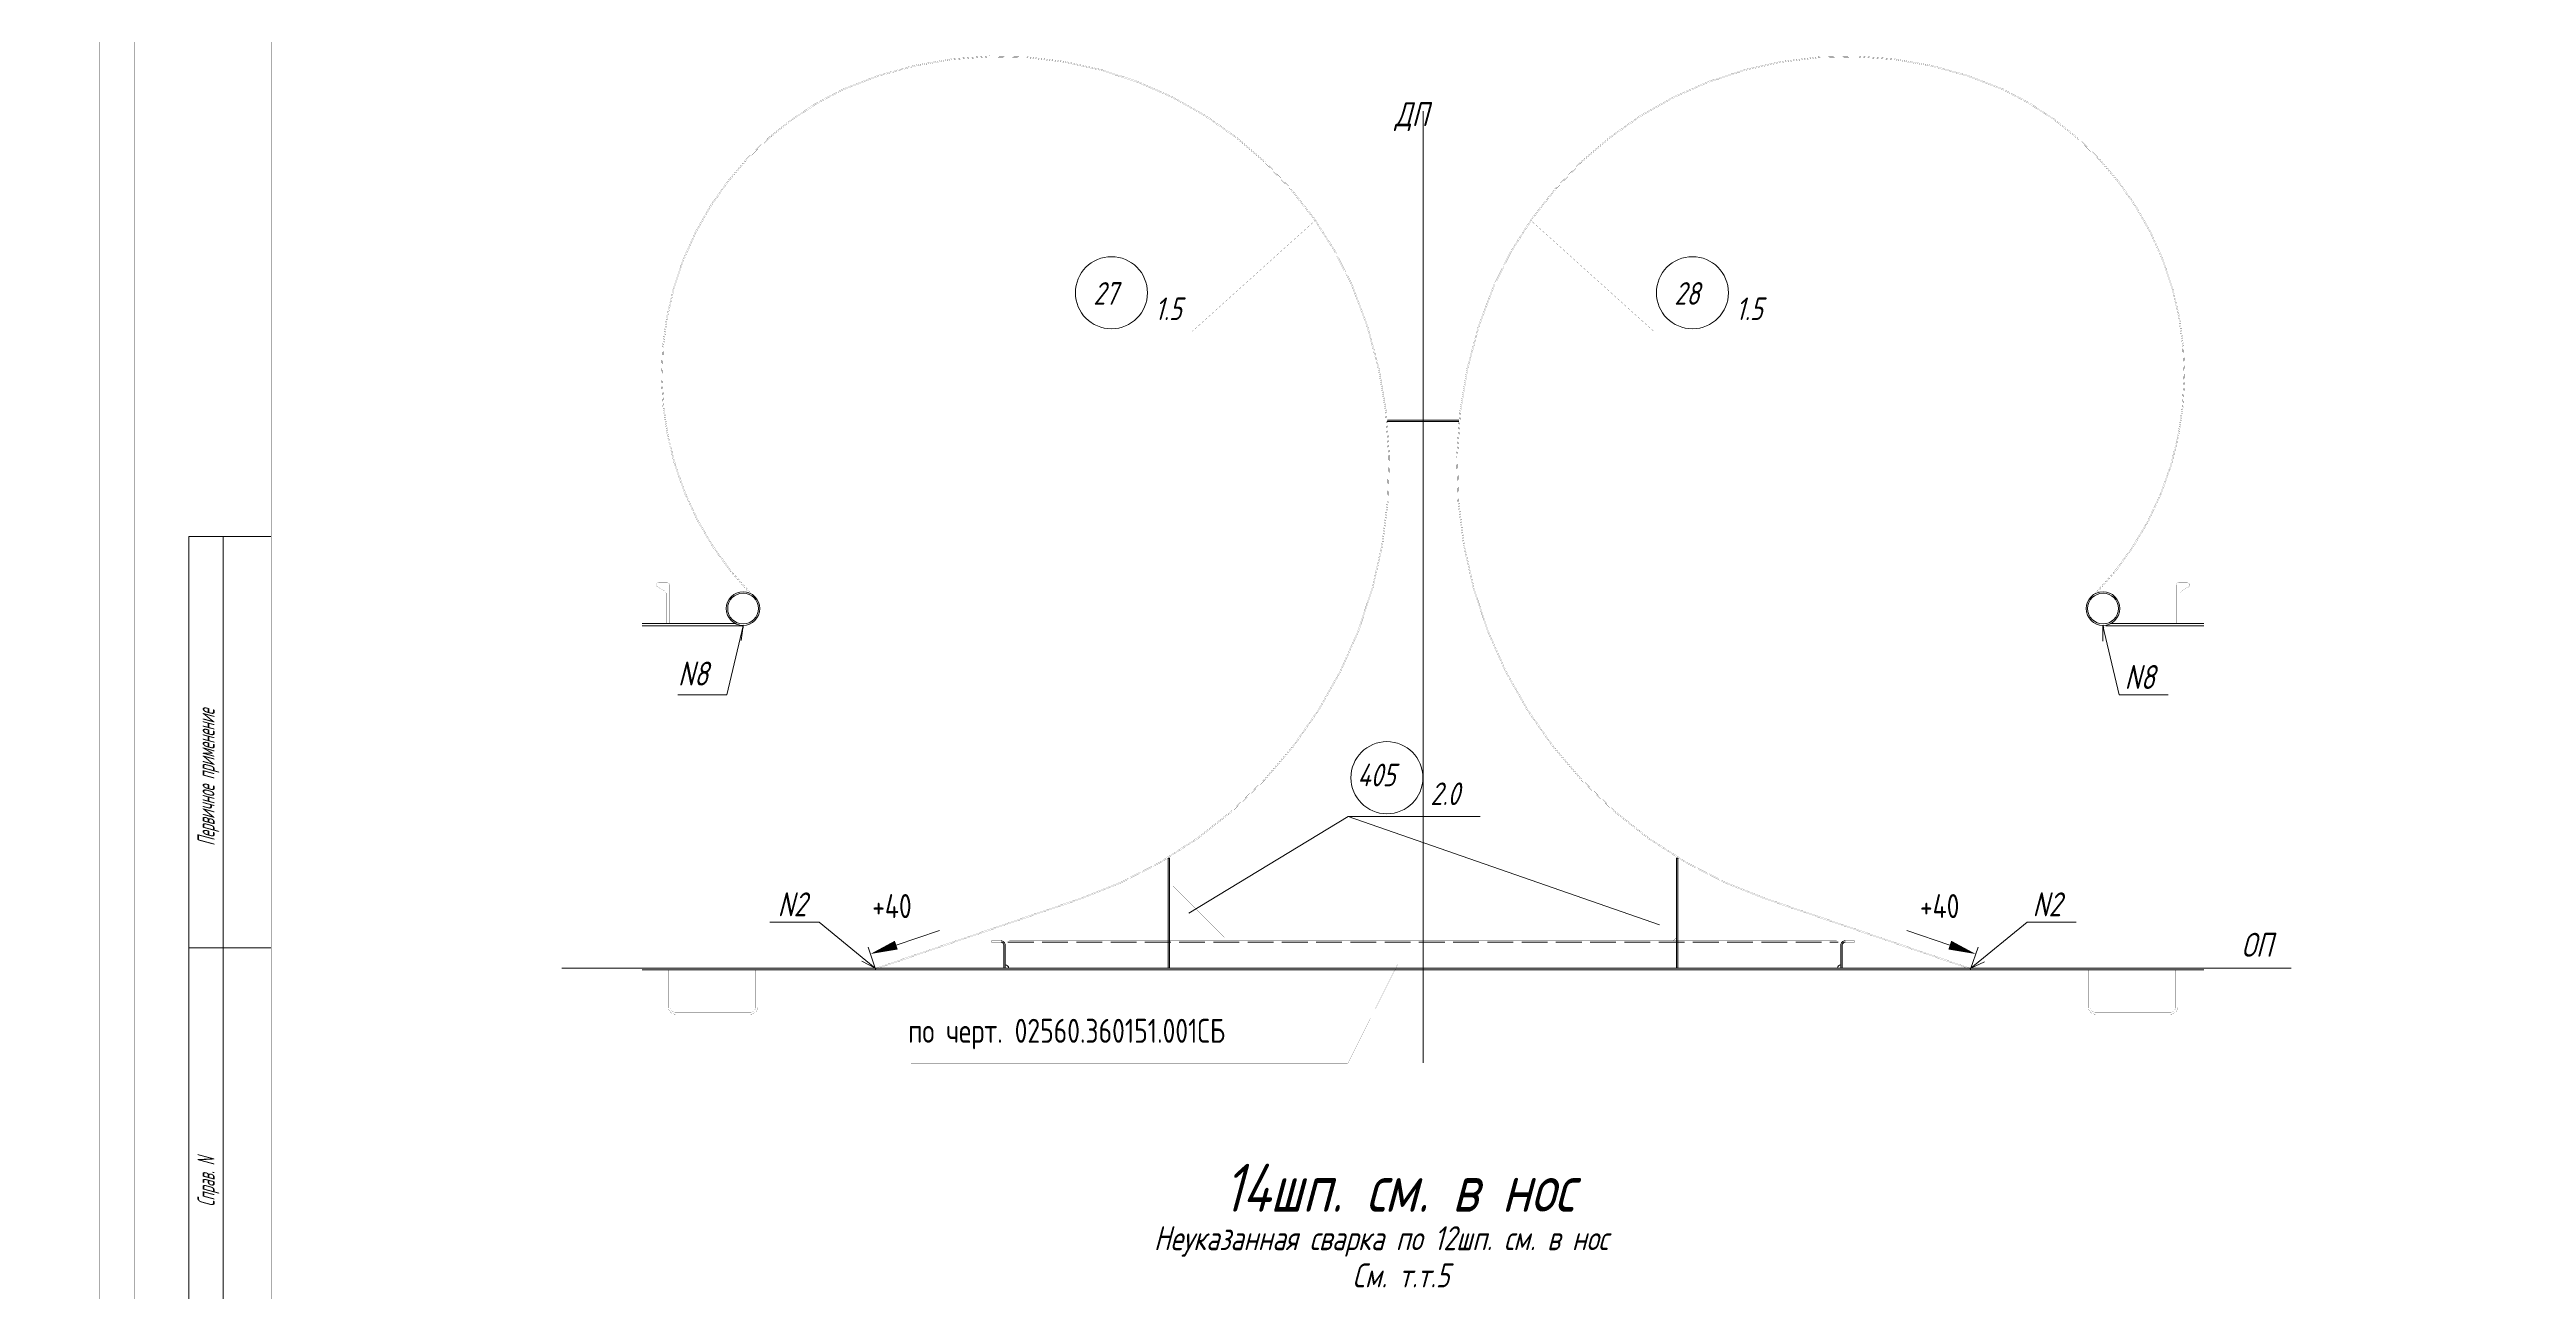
# Model space of a CAD drawing. Header units: millimetres. Extents: x 77380 to 135900, y -10260 to 17301.
# Drawn here: x 127367 to 130983, y -47 to 1765 of the extents above; entities that cross this region are included whole.
import ezdxf

# ---------------------------------------------------------------- set-up
doc = ezdxf.new("R2010")
doc.units = ezdxf.units.MM
for name, pattern in [('K5LT32768', [0]), ('K5LT32770', [0]), ('K5LT32772', [0]), ('K5LT32776', [0]), ('K5LT32777', [0]), ('K5LT32778', [50, 37.5, -12.5]), ('K5LT32779', [0]), ('K5LT32780', [0]), ('K5LT32790', [0]), ('K5LT32796', [0]), ('K5LT32831', [0]), ('K5LT32835', [0]), ('K5LT_THIN', [0])]:
    doc.linetypes.add(name, pattern=pattern)
doc.layers.add('4001', color=7, linetype='Continuous')
doc.styles.add('KTEXTSTYLE', font='GOST_AU.SHX', dxfattribs={"width": 0.96, "height": 5})

# ---------------------------------------------------------------- blocks, each defined once
blk = doc.blocks.new('U14')
at = {"layer": '4001', "color": 7, "linetype": 'K5LT_THIN', "lineweight": 18}
for start, end in [(0, 180), (180, 0)]:
    blk.add_arc((129819.6, 15579.4), 24.5, start, end, dxfattribs=at)
blk = doc.blocks.new('U15')
at = {"layer": '4001', "color": 7, "linetype": 'K5LT_THIN', "lineweight": 18}
for start, end in [(0, 180), (180, 0)]:
    blk.add_arc((127834.3, 15579.4), 24.5, start, end, dxfattribs=at)
blk = doc.blocks.new('U211')
at = {"color": 7, "linetype": 'K5LT32780', "const_width": 0.18}
for points in [[(118535.3, 12764.4), (126945.3, 12764.4), (126945.3, 18704.4), (118535.3, 18704.4)], [(118735.3, 12814.4), (126895.3, 12814.4), (126895.3, 18654.4), (118735.3, 18654.4)]]:
    blk.add_lwpolyline(points, close=True, dxfattribs=at)
blk = doc.blocks.new('U250')
blk.add_hatch(color=7).paths.add_polyline_path([(128055.8, 15094.6), (128060.1, 15082), (128020.1, 15075.3)])
at = {"color": 7, "linetype": 'K5LT32831', "lineweight": 9}
blk.add_line((128058, 15088.3), (128120.9, 15109.8), dxfattribs=at)
blk = doc.blocks.new('U251')
blk.add_hatch(color=7).paths.add_polyline_path([(129598.1, 15094.6), (129593.8, 15082), (129633.8, 15075.3)])
at = {"color": 7, "linetype": 'K5LT32831', "lineweight": 9}
blk.add_line((129596, 15088.3), (129533, 15109.8), dxfattribs=at)
blk = doc.blocks.new('U258')
at = {"color": 7, "linetype": 'K5LT_THIN', "lineweight": 18}
for p, q in [((127810.8, 15453.4), (127834.5, 15554.4)), ((127834.5, 15554.4), (127833.6, 15550.5))]:
    blk.add_line(p, q, dxfattribs=at)
at = {"color": 7, "linetype": 'K5LT32835', "lineweight": 18}
for p, q in [((127834.4, 15552.1), (127833.8, 15551.7)), ((127834.4, 15552), (127833.8, 15551.6)), ((127834.4, 15551.9), (127833.8, 15551.5)), ((127834, 15551.4), (127833.8, 15551.8)), ((127834.4, 15551.8), (127833.8, 15551.5)), ((127834, 15551.5), (127833.8, 15551.7)), ((127833.9, 15551.5), (127833.8, 15551.6)), ((127833.8, 15551.5), (127833.8, 15551.5)), ((127834.4, 15552.4), (127833.9, 15552.1)), ((127834.4, 15552.4), (127833.9, 15552.1)), ((127834.4, 15552.3), (127833.9, 15552)), ((127834.4, 15551.5), (127833.9, 15552.2)), ((127834.4, 15552.2), (127833.9, 15551.9)), ((127834.4, 15551.4), (127833.9, 15552.1)), ((127834.4, 15552.1), (127833.9, 15551.8)), ((127834.3, 15551.4), (127833.9, 15552)), ((127834.2, 15551.4), (127833.9, 15551.9)), ((127834.1, 15551.4), (127833.9, 15551.8)), ((127834.4, 15551.8), (127833.9, 15551.5)), ((127834.4, 15552.8), (127834, 15552.6)), ((127834.4, 15552.7), (127834, 15552.4)), ((127834.4, 15552.7), (127834, 15552.5)), ((127834.4, 15552.1), (127834, 15552.6)), ((127834.4, 15552.6), (127834, 15552.3)), ((127834.4, 15551.9), (127834, 15552.5)), ((127834.4, 15552), (127834, 15552.5)), ((127834.4, 15552.5), (127834, 15552.2)), ((127834.4, 15551.7), (127834, 15552.4)), ((127834.4, 15551.6), (127834, 15552.3)), ((127834.4, 15551.7), (127834, 15551.4)), ((127834.4, 15553.2), (127834.1, 15553)), ((127834.4, 15552.7), (127834.1, 15553.1)), ((127834.4, 15553.1), (127834.1, 15552.9)), ((127834.4, 15552.5), (127834.1, 15553)), ((127834.4, 15553), (127834.1, 15552.8)), ((127834.4, 15553), (127834.1, 15552.8)), ((127834.4, 15552.4), (127834.1, 15552.9)), ((127834.4, 15552.9), (127834.1, 15552.7)), ((127834.4, 15552.3), (127834.1, 15552.8)), ((127834.4, 15552.2), (127834.1, 15552.7)), ((127834.4, 15551.6), (127834.1, 15551.4)), ((127834.4, 15553.6), (127834.2, 15553.5)), ((127834.4, 15553.5), (127834.2, 15553.4)), ((127834.4, 15553.1), (127834.2, 15553.4)), ((127834.4, 15553.4), (127834.2, 15553.2)), ((127834.4, 15553.4), (127834.2, 15553.3)), ((127834.4, 15553), (127834.2, 15553.3)), ((127834.4, 15553.3), (127834.2, 15553.1)), ((127834.4, 15552.8), (127834.2, 15553.2)), ((127834.4, 15552.9), (127834.2, 15553.2)), ((127834.4, 15551.5), (127834.2, 15551.4)), ((127834.4, 15554), (127834.3, 15553.9)), ((127834.4, 15553.7), (127834.3, 15553.9)), ((127834.4, 15553.9), (127834.3, 15553.8)), ((127834.4, 15553.6), (127834.3, 15553.8)), ((127834.4, 15553.8), (127834.3, 15553.7)), ((127834.4, 15553.5), (127834.3, 15553.7)), ((127834.4, 15553.7), (127834.3, 15553.5)), ((127834.4, 15553.7), (127834.3, 15553.6)), ((127834.4, 15553.3), (127834.3, 15553.6)), ((127834.4, 15553.2), (127834.3, 15553.5)), ((127834.4, 15551.4), (127834.3, 15551.4)), ((127834.5, 15554.3), (127834.4, 15554.3)), ((127834.5, 15554.3), (127834.4, 15554.2)), ((127834.5, 15554.3), (127834.4, 15554.3)), ((127834.5, 15554.1), (127834.4, 15554.2)), ((127834.5, 15554.2), (127834.4, 15554.2)), ((127834.5, 15554), (127834.4, 15554.1)), ((127834.5, 15554.1), (127834.4, 15554.1)), ((127834.4, 15553.9), (127834.4, 15554)), ((127834.5, 15554), (127834.4, 15554)), ((127834.4, 15553.8), (127834.4, 15553.9)), ((127834.4, 15551.4), (127834.4, 15551.4)), ((127834.5, 15554.4), (127834.5, 15554.4))]:
    blk.add_line(p, q, dxfattribs=at)
at = {"color": 7, "linetype": 'K5LT32835', "const_width": 0.18}
blk.add_lwpolyline([(127833.8, 15551.5), (127834.5, 15554.4), (127834.4, 15551.4)], close=True, dxfattribs=at)
blk = doc.blocks.new('U259')
at = {"color": 7, "linetype": 'K5LT32835', "lineweight": 18}
for p, q in [((129819.5, 15554.4), (129819.5, 15554.4)), ((129819.5, 15554.4), (129819.5, 15554.3)), ((129819.5, 15554.3), (129819.5, 15554.3)), ((129819.5, 15554.3), (129819.5, 15554.2)), ((129819.6, 15554.2), (129819.5, 15554.2)), ((129819.6, 15554.2), (129819.5, 15554.2)), ((129819.6, 15554.1), (129819.5, 15554.1)), ((129819.6, 15554.1), (129819.5, 15554.1)), ((129819.6, 15554.1), (129819.6, 15554)), ((129819.7, 15554), (129819.6, 15554)), ((129819.7, 15554), (129819.6, 15553.9)), ((129819.8, 15553.8), (129819.6, 15553.9)), ((129819.7, 15553.9), (129819.6, 15553.9)), ((129819.7, 15553.9), (129819.6, 15553.7)), ((129819.7, 15553.9), (129819.6, 15553.8)), ((129819.8, 15553.6), (129819.6, 15553.8)), ((129819.7, 15553.8), (129819.6, 15553.6)), ((129819.9, 15553.5), (129819.6, 15553.7)), ((129819.8, 15553.7), (129819.7, 15553.5)), ((129819.8, 15553.7), (129819.7, 15553.5)), ((129819.9, 15553.4), (129819.7, 15553.6)), ((129819.8, 15553.6), (129819.7, 15553.4)), ((129820, 15553.3), (129819.7, 15553.5)), ((129819.9, 15553.5), (129819.7, 15553.3)), ((129820, 15553.2), (129819.7, 15553.4)), ((129820.1, 15553.1), (129819.7, 15553.3)), ((129820.1, 15553), (129819.7, 15553.2)), ((129819.9, 15553.4), (129819.8, 15553.1)), ((129819.9, 15553.4), (129819.8, 15553.2)), ((129820, 15553.3), (129819.8, 15553)), ((129820.1, 15552.9), (129819.8, 15553.2)), ((129820, 15553.2), (129819.8, 15552.8)), ((129820, 15553.2), (129819.8, 15552.9)), ((129820.2, 15552.8), (129819.8, 15553.1)), ((129820.2, 15552.7), (129819.8, 15553)), ((129820.3, 15552.6), (129819.8, 15552.9)), ((129820.3, 15552.5), (129819.8, 15552.8)), ((129820.1, 15553.1), (129819.9, 15552.8)), ((129820.1, 15553), (129819.9, 15552.6)), ((129820.1, 15553), (129819.9, 15552.7)), ((129820.2, 15552.9), (129819.9, 15552.5)), ((129820.2, 15552.8), (129819.9, 15552.4)), ((129820.4, 15552.4), (129819.9, 15552.7)), ((129820.4, 15552.3), (129819.9, 15552.6)), ((129820.5, 15552.1), (129819.9, 15552.5)), ((129820.5, 15552.2), (129819.9, 15552.5)), ((129820.6, 15552), (129819.9, 15552.4)), ((129820.2, 15552.8), (129820, 15552.3)), ((129820.3, 15552.7), (129820, 15552.2)), ((129820.3, 15552.6), (129820, 15552.1)), ((129820.3, 15552.5), (129820, 15552)), ((129820.3, 15552.5), (129820, 15552.1)), ((129820.6, 15551.9), (129820, 15552.3)), ((129820.7, 15551.8), (129820, 15552.2)), ((129820.7, 15551.7), (129820, 15552.1)), ((129820.7, 15551.6), (129820, 15552)), ((129820.6, 15551.6), (129820, 15551.9)), ((129820.4, 15552.4), (129820.1, 15551.9)), ((129820.4, 15552.3), (129820.1, 15551.7)), ((129820.4, 15552.3), (129820.1, 15551.8)), ((129820.5, 15552.2), (129820.1, 15551.6)), ((129820.5, 15552.1), (129820.1, 15551.5)), ((129820.4, 15551.6), (129820.1, 15551.8)), ((129820.5, 15551.6), (129820.1, 15551.8)), ((129820.3, 15551.5), (129820.1, 15551.7)), ((129820.2, 15551.5), (129820.1, 15551.6)), ((129820.5, 15552.1), (129820.2, 15551.5)), ((129820.2, 15551.5), (129820.2, 15551.5)), ((129820.6, 15552), (129820.3, 15551.5)), ((129820.6, 15551.9), (129820.4, 15551.5)), ((129820.6, 15551.9), (129820.5, 15551.6)), ((129820.7, 15551.8), (129820.5, 15551.6)), ((129820.7, 15551.7), (129820.6, 15551.6)), ((129820.7, 15551.6), (129820.7, 15551.6))]:
    blk.add_line(p, q, dxfattribs=at)
at = {"color": 7, "linetype": 'K5LT_THIN', "lineweight": 18}
for p, q in [((129819.5, 15554.4), (129820.4, 15550.5)), ((129843.1, 15453.4), (129819.5, 15554.4))]:
    blk.add_line(p, q, dxfattribs=at)
at = {"color": 7, "linetype": 'K5LT32835', "const_width": 0.18}
blk.add_lwpolyline([(129820.2, 15551.5), (129819.5, 15554.4), (129820.7, 15551.6)], close=True, dxfattribs=at)
blk = doc.blocks.new('U260')
at = {"color": 7, "linetype": 'K5LT_THIN', "lineweight": 18}
for p, q in [((127945.2, 15121.7), (128027.2, 15054.4)), ((128027.2, 15054.4), (128024.2, 15057))]:
    blk.add_line(p, q, dxfattribs=at)
at = {"color": 7, "linetype": 'K5LT32835', "lineweight": 18}
for p, q in [((128024.6, 15056), (128025.3, 15056)), ((128024.6, 15055.9), (128025.3, 15056)), ((128024.6, 15055.8), (128025.4, 15055.9)), ((128024.6, 15055.9), (128024.6, 15055.9)), ((128024.6, 15055.8), (128024.6, 15055.9)), ((128024.7, 15056), (128025.2, 15056.1)), ((128024.8, 15055.7), (128024.7, 15056.1)), ((128024.7, 15055.8), (128024.7, 15056)), ((128024.7, 15055.8), (128025.5, 15055.9)), ((128024.8, 15056.2), (128025.1, 15056.2)), ((128024.9, 15055.7), (128024.8, 15056.2)), ((128024.8, 15056.1), (128025.1, 15056.1)), ((128024.8, 15055.7), (128024.8, 15056.1)), ((128024.8, 15055.7), (128025.6, 15055.8)), ((128024.9, 15056.3), (128024.9, 15056.3)), ((128024.9, 15056.2), (128025, 15056.3)), ((128025, 15055.6), (128024.9, 15056.3)), ((128024.9, 15055.7), (128025.6, 15055.8)), ((128025, 15055.6), (128025, 15056.3)), ((128025.1, 15055.6), (128025, 15056.2)), ((128025, 15055.6), (128025.7, 15055.7)), ((128025.2, 15055.5), (128025.1, 15056.2)), ((128025.1, 15055.6), (128025.8, 15055.6)), ((128025.2, 15055.5), (128025.2, 15056.1)), ((128025.3, 15055.5), (128025.2, 15056.1)), ((128025.2, 15055.5), (128025.8, 15055.6)), ((128025.4, 15055.4), (128025.3, 15056)), ((128025.3, 15055.5), (128025.9, 15055.5)), ((128025.4, 15055.4), (128025.4, 15056)), ((128025.5, 15055.3), (128025.4, 15055.9)), ((128025.4, 15055.4), (128026, 15055.5)), ((128025.6, 15055.3), (128025.5, 15055.8)), ((128025.5, 15055.4), (128026, 15055.4)), ((128025.6, 15055.3), (128025.6, 15055.8)), ((128025.6, 15055.3), (128026.1, 15055.4)), ((128025.7, 15055.2), (128025.7, 15055.7)), ((128025.8, 15055.2), (128025.7, 15055.7)), ((128025.7, 15055.2), (128026.2, 15055.3)), ((128025.8, 15055.2), (128025.8, 15055.6)), ((128025.8, 15055.2), (128026.2, 15055.2)), ((128025.9, 15055.1), (128025.9, 15055.6)), ((128026, 15055.1), (128025.9, 15055.5)), ((128025.9, 15055.1), (128026.3, 15055.2)), ((128026, 15055.1), (128026, 15055.4)), ((128026, 15055.1), (128026.4, 15055.1)), ((128026.1, 15055), (128026.1, 15055.4)), ((128026.2, 15055), (128026.1, 15055.3)), ((128026.1, 15055), (128026.5, 15055.1)), ((128026.2, 15055), (128026.2, 15055.3)), ((128026.2, 15055), (128026.5, 15055)), ((128026.3, 15054.9), (128026.3, 15055.2)), ((128026.4, 15054.9), (128026.3, 15055.2)), ((128026.3, 15054.9), (128026.6, 15055)), ((128026.4, 15054.8), (128026.4, 15055.1)), ((128026.4, 15054.9), (128026.7, 15054.9)), ((128026.5, 15054.8), (128026.5, 15055)), ((128026.5, 15054.8), (128026.7, 15054.8)), ((128026.6, 15054.8), (128026.6, 15055)), ((128026.6, 15054.7), (128026.6, 15054.9)), ((128026.6, 15054.8), (128026.8, 15054.8)), ((128026.7, 15054.7), (128026.7, 15054.9)), ((128026.7, 15054.7), (128026.9, 15054.7)), ((128026.8, 15054.7), (128026.8, 15054.8)), ((128026.8, 15054.6), (128026.8, 15054.8)), ((128026.8, 15054.7), (128026.9, 15054.7)), ((128026.9, 15054.6), (128026.9, 15054.7)), ((128026.9, 15054.6), (128027, 15054.6)), ((128027, 15054.5), (128027.1, 15054.6)), ((128027, 15054.6), (128027, 15054.6)), ((128027, 15054.5), (128027, 15054.6)), ((128027.1, 15054.5), (128027.1, 15054.5)), ((128027.1, 15054.5), (128027.1, 15054.5)), ((128027.2, 15054.5), (128027.2, 15054.5)), ((128027.2, 15054.4), (128027.2, 15054.4))]:
    blk.add_line(p, q, dxfattribs=at)
at = {"color": 7, "linetype": 'K5LT32835', "const_width": 0.18}
blk.add_lwpolyline([(128024.9, 15056.3), (128027.2, 15054.4), (128024.5, 15055.9)], close=True, dxfattribs=at)
blk = doc.blocks.new('U261')
at = {"color": 7, "linetype": 'K5LT_THIN', "lineweight": 18}
for p, q in [((129708.7, 15121.7), (129626.7, 15054.4)), ((129626.7, 15054.4), (129629.8, 15057))]:
    blk.add_line(p, q, dxfattribs=at)
at = {"color": 7, "linetype": 'K5LT32835', "lineweight": 18}
for p, q in [((129626.7, 15054.5), (129626.7, 15054.4)), ((129626.7, 15054.5), (129626.8, 15054.5)), ((129626.8, 15054.6), (129626.9, 15054.6)), ((129626.8, 15054.5), (129626.8, 15054.5)), ((129626.8, 15054.5), (129626.8, 15054.5)), ((129626.9, 15054.7), (129626.9, 15054.6)), ((129626.9, 15054.7), (129627, 15054.7)), ((129626.9, 15054.7), (129627, 15054.6)), ((129626.9, 15054.6), (129626.9, 15054.6)), ((129627, 15054.8), (129627, 15054.7)), ((129627, 15054.8), (129627.2, 15054.8)), ((129627, 15054.8), (129627.1, 15054.8)), ((129627.1, 15055), (129627.1, 15054.8)), ((129627.1, 15054.9), (129627.1, 15054.7)), ((129627.1, 15054.9), (129627.3, 15054.9)), ((129627.1, 15054.9), (129627.2, 15054.9)), ((129627.2, 15055.1), (129627.2, 15054.8)), ((129627.2, 15055.1), (129627.4, 15055)), ((129627.2, 15055), (129627.4, 15055)), ((129627.4, 15055.3), (129627.3, 15055)), ((129627.3, 15055.2), (129627.3, 15054.9)), ((129627.3, 15055.2), (129627.6, 15055.2)), ((129627.3, 15055.1), (129627.5, 15055.1)), ((129627.4, 15055.3), (129627.4, 15055)), ((129627.4, 15055.3), (129627.7, 15055.3)), ((129627.4, 15055.2), (129627.7, 15055.2)), ((129627.6, 15055.5), (129627.5, 15055.1)), ((129627.5, 15055.4), (129627.5, 15055.1)), ((129627.5, 15055.4), (129627.9, 15055.4)), ((129627.5, 15055.4), (129627.8, 15055.3)), ((129627.7, 15055.6), (129627.6, 15055.2)), ((129627.6, 15055.5), (129628, 15055.5)), ((129627.6, 15055.5), (129627.9, 15055.4)), ((129627.7, 15055.7), (129627.7, 15055.2)), ((129627.7, 15055.7), (129628.2, 15055.7)), ((129627.7, 15055.7), (129628.1, 15055.6)), ((129627.7, 15055.6), (129628.1, 15055.6)), ((129627.9, 15055.9), (129627.8, 15055.4)), ((129627.8, 15055.8), (129627.8, 15055.3)), ((129627.8, 15055.8), (129628.3, 15055.8)), ((129627.8, 15055.8), (129628.3, 15055.7)), ((129627.9, 15056), (129627.9, 15055.4)), ((129627.9, 15055.9), (129628.5, 15055.9)), ((129627.9, 15055.9), (129628.4, 15055.8)), ((129628.1, 15056.1), (129628, 15055.5)), ((129628, 15056.1), (129628.6, 15056)), ((129628, 15056), (129628, 15055.5)), ((129628, 15056), (129628.6, 15056)), ((129628.2, 15056.2), (129628.1, 15055.6)), ((129628.1, 15056.2), (129628.8, 15056.1)), ((129628.1, 15056.1), (129628.7, 15056.1)), ((129628.3, 15056.4), (129628.2, 15055.7)), ((129628.2, 15056.3), (129628.2, 15055.6)), ((129628.2, 15056.3), (129628.9, 15056.2)), ((129628.2, 15056.2), (129628.8, 15056.2)), ((129628.4, 15056.5), (129628.3, 15055.8)), ((129628.3, 15056.4), (129629, 15056.4)), ((129628.3, 15056.4), (129629, 15056.3)), ((129628.5, 15056.7), (129628.4, 15055.9)), ((129628.5, 15056.6), (129628.4, 15055.8)), ((129628.4, 15056.5), (129628.9, 15056.5)), ((129628.4, 15056.5), (129628.9, 15056.4)), ((129628.6, 15056.8), (129628.5, 15055.9)), ((129628.5, 15056.7), (129628.7, 15056.6)), ((129628.5, 15056.6), (129628.8, 15056.6)), ((129628.6, 15056.8), (129628.6, 15056.8)), ((129628.7, 15056.7), (129628.6, 15056)), ((129628.6, 15056.7), (129628.7, 15056.7)), ((129628.7, 15056.7), (129628.7, 15056)), ((129628.8, 15056.6), (129628.7, 15056.1)), ((129628.8, 15056.5), (129628.8, 15056.1)), ((129628.9, 15056.5), (129628.9, 15056.2)), ((129628.9, 15056.4), (129628.9, 15056.3)), ((129629, 15056.3), (129629, 15056.3))]:
    blk.add_line(p, q, dxfattribs=at)
at = {"color": 7, "linetype": 'K5LT32835', "const_width": 0.18}
blk.add_lwpolyline([(129629, 15056.3), (129626.7, 15054.4), (129628.6, 15056.8)], close=True, dxfattribs=at)
blk = doc.blocks.new('U301')
at = {"color": 6, "linetype": 'K5LT32776', "lineweight": 18, "true_color": 0xff00ff}
for p, q in [((127025.3, 12814.4), (127025.3, 14264.4)), ((127025.3, 14264.4), (127145.3, 14264.4)), ((127025.3, 13914.4), (127145.3, 13914.4)), ((127145.3, 13664.4), (127025.3, 13664.4)), ((127025.3, 13414.4), (127145.3, 13414.4)), ((127145.3, 13064.4), (127025.3, 13064.4)), ((127145.3, 12814.4), (127025.3, 12814.4))]:
    blk.add_line(p, q, dxfattribs=at)
at = {"color": 7, "linetype": 'K5LT32780', "lineweight": 18}
blk.add_line((127075.3, 14264.4), (127075.3, 12814.4), dxfattribs=at)
at = {"color": 7, "char_height": 2.5, "attachment_point": 1, "rotation": 90, "style": 'KTEXTSTYLE'}
for s, insert in [('\\H3.5;\\W0.965;\\Q15;\\Q15;\\W0.665;\\H25.00;Подпись и дата', (127037.8, 13969.8)), ('\\H3.5;\\W0.965;\\Q15;\\Q15;\\W0.665;\\H25.00;Инв. N дубл.', (127037.8, 13701.9)), ('\\H3.5;\\W0.965;\\Q15;\\Q15;\\W0.665;\\H25.00;Взамен инв. N', (127037.8, 13428.6)), ('\\H3.5;\\W0.965;\\Q15;\\Q15;\\W0.665;\\H25.00;Подпись и дата', (127037.8, 13116.9)), ('\\H3.5;\\W0.965;\\Q15;\\Q15;\\W0.665;\\H25.00;Инв. N подл.', (127037.8, 12844))]:
    blk.add_mtext(s, dxfattribs=dict(at, insert=insert))
blk = doc.blocks.new('U300')
at = {"color": 6, "linetype": 'K5LT32776', "lineweight": 18, "true_color": 0xff00ff}
for p, q in [((127145.3, 15684.4), (127025.3, 15684.4)), ((127025.3, 14484.4), (127025.3, 15684.4)), ((127145.3, 15084.4), (127025.3, 15084.4)), ((127145.3, 14484.4), (127025.3, 14484.4))]:
    blk.add_line(p, q, dxfattribs=at)
at = {"color": 7, "linetype": 'K5LT32780', "lineweight": 18}
blk.add_line((127075.3, 15684.4), (127075.3, 14484.4), dxfattribs=at)
blk.add_blockref('U301', (0, 0))
at = {"color": 7, "char_height": 2.5, "attachment_point": 1, "rotation": 90, "style": 'KTEXTSTYLE'}
for s, insert in [('\\H3.5;\\W0.965;\\Q15;\\Q15;\\W0.665;\\H25.00;Первичное применение', (127037.8, 15233.2)), ('\\H3.5;\\W0.965;\\Q15;\\Q15;\\W0.665;\\H25.00;Справ. N', (127037.8, 14706.6))]:
    blk.add_mtext(s, dxfattribs=dict(at, insert=insert))
blk = doc.blocks.new('U298')
at = {"color": 7, "linetype": 'K5LT32780', "const_width": 0.18}
for points in [[(126945.3, 12764.4), (135355.3, 12764.4), (135355.3, 18704.4), (126945.3, 18704.4)], [(127145.3, 12814.4), (135305.3, 12814.4), (135305.3, 18654.4), (127145.3, 18654.4)]]:
    blk.add_lwpolyline(points, close=True, dxfattribs=at)
blk.add_blockref('U300', (0, 0))

msp = doc.modelspace()

# ---------------------------------------------------------------- linework, layer by layer
at = {"color": 1, "linetype": 'K5LT32772', "lineweight": 18, "true_color": 0xff0000}
for p, q in [((129372.011, 286.306), (129372.011, 1675.074)), ((129262.867, 646.189), (129030.005, 504.729)), ((129455.58, 646.189), (129262.867, 646.189)), ((128114.616, 424.406), (130639.417, 424.406))]:
    msp.add_line(p, q, dxfattribs=at)
at = {"color": 3, "linetype": 'K5LT32768', "lineweight": 18, "true_color": 0x00ff00}
for p, q in [((129424.012, 1224.407), (129320.011, 1224.407)), ((129424.012, 1222.407), (129320.011, 1222.407)), ((128368.597, 927.407), (128232.012, 927.407)), ((128379.511, 924.407), (128232.012, 924.407)), ((130369.011, 927.407), (130369.328, 927.407)), ((130369.011, 924.407), (130512.011, 924.407)), ((130375.426, 927.407), (130512.011, 927.407)), ((130512.011, 424.407), (128232.012, 424.407)), ((130512.011, 422.407), (128232.012, 422.407)), ((129982.012, 424.407), (128762.011, 424.407))]:
    msp.add_line(p, q, dxfattribs=at)
at = {"color": 7, "linetype": 'K5LT_THIN', "lineweight": 18}
for p, q in [((128379.511, 924.407), (128376.693, 902.588)), ((130364.613, 923.975), (130364.533, 901.975)), ((129262.867, 646.189), (129717.092, 487.948)), ((129000.011, 585.051), (129002.011, 585.051)), ((129744.011, 585.051), (129742.011, 585.051)), ((128572.093, 424.512), (128552.769, 435.028)), ((130171.732, 424.407), (130191.595, 433.864))]:
    msp.add_line(p, q, dxfattribs=at)
at = {"color": 7, "linetype": 'K5LT32780', "lineweight": 18}
for p, q in [((128355.833, 823.436), (128284.152, 823.436)), ((130388.189, 823.436), (130459.871, 823.436)), ((128490.273, 491.645), (128418.591, 491.645)), ((130253.75, 491.645), (130325.431, 491.645)), ((128572.796, 423.001), (128561.794, 455.211)), ((130171.226, 423.001), (130182.228, 455.211))]:
    msp.add_line(p, q, dxfattribs=at)
at = {"color": 8, "linetype": 'K5LT32779', "lineweight": 18, "true_color": 0x808080}
for p, q in [((129000.011, 424.407), (129000.011, 585.051)), ((129002.011, 424.407), (129002.011, 585.051)), ((129742.011, 424.407), (129742.011, 585.051)), ((129744.011, 424.407), (129744.011, 585.051)), ((128760.012, 424.407), (128760.012, 458.48)), ((128762.011, 424.407), (128762.011, 458.48)), ((128762.011, 424.407), (128762.011, 458.406)), ((129982.012, 424.407), (129982.012, 458.48)), ((129982.012, 458.406), (129982.012, 424.407)), ((129984.011, 424.407), (129984.011, 458.48))]:
    msp.add_line(p, q, dxfattribs=at)
at = {"color": 8, "linetype": 'K5LT32778', "lineweight": 18, "true_color": 0x808080}
msp.add_line((128766.085, 462.48), (129977.938, 462.48), dxfattribs=at)
at = {"color": 3, "linetype": 'K5LT32777', "true_color": 0x00ff00, "const_width": 0.18}
for points in [[(128572.796, 423.001), (128870.496, 524.687, 0.4374517), (129268.384, 1423.112, 0.41271535), (128524.99, 1707.672, 0.51410298), (128388.282, 972.233)], [(128572.311, 424.421), (128870.012, 526.107, 0.43744683), (129267.012, 1422.507, 0.41270187), (128525.612, 1706.307, 0.51707724), (128392.375, 970.171)], [(130355.741, 972.233, 0.51410307), (130219.033, 1707.672, 0.41261207), (129475.639, 1423.112, 0.43745176), (129873.527, 524.687), (130171.227, 423.001)], [(130351.648, 970.171, 0.51707724), (130218.412, 1706.307, 0.41259846), (129477.011, 1422.507, 0.43744683), (129874.012, 526.107), (130171.712, 424.421)], [(128393.407, 966.99, -0.59636959), (128386.346, 928.033), (128386.289, 928.015)], [(130357.734, 928.015), (130357.677, 928.033, -0.59636959), (130350.617, 966.99)]]:
    msp.add_lwpolyline(points, format="xyb", dxfattribs=at)
at = {"color": 1, "linetype": 'K5LT32772', "true_color": 0xff0000, "const_width": 0.18}
for points in [[(128860.772, 1353.886), (129035.105, 1353.886), (129214.748, 1515.884)], [(129883.251, 1353.886), (129708.917, 1353.886), (129529.274, 1515.884)]]:
    msp.add_lwpolyline(points, dxfattribs=at)
at = {"color": 1, "linetype": 'K5LT32796', "true_color": 0xff0000, "const_width": 0.18}
for points in [[(128272.011, 927.407), (128272.011, 983.907, 0.41421536), (128268.511, 987.407), (128256.511, 987.407, 0.76735747), (128254.761, 980.876), (128265.261, 974.813, -0.2679376), (128267.011, 971.782), (128267.011, 927.407)], [(130472.011, 927.407), (130472.011, 983.907, -0.41421536), (130475.512, 987.407), (130487.511, 987.407, -0.76735747), (130489.261, 980.876), (130478.762, 974.813, 0.2679376), (130477.011, 971.782), (130477.011, 927.407)]]:
    msp.add_lwpolyline(points, format="xyb", dxfattribs=at)
at = {"color": 2, "linetype": 'K5LT32770', "true_color": 0xffff00, "const_width": 0.18}
for points in [[(129007.012, 464.479), (129082.012, 464.479), (129082.012, 469.479), (129007.012, 544.479), (129002.011, 544.479), (129002.011, 469.479), (129007.012, 464.479)], [(129737.011, 464.479), (129662.011, 464.479), (129662.011, 469.479), (129737.011, 544.479), (129742.011, 544.479), (129742.011, 469.479), (129737.011, 464.479)]]:
    msp.add_lwpolyline(points, dxfattribs=at)
at = {"color": 7, "linetype": 'K5LT32780', "const_width": 0.18}
msp.add_lwpolyline([(128624.468, 284.968), (129261.832, 284.968), (129340.342, 440.966)], dxfattribs=at)
at = {"color": 8, "linetype": 'K5LT32779', "true_color": 0x808080, "const_width": 0.18}
for points in [[(128756.011, 464.479), (128742.084, 464.479), (128742.084, 462.48), (128756.011, 462.48)], [(128762.011, 458.406), (128768.084, 464.479), (129975.939, 464.479), (129982.012, 458.406)], [(129988.012, 464.479), (130001.938, 464.479), (130001.938, 462.48), (129988.012, 462.48)]]:
    msp.add_lwpolyline(points, dxfattribs=at)
at = {"color": 8, "linetype": 'K5LT32790', "true_color": 0x808080, "const_width": 0.18}
for points in [[(128273.511, 422.407), (128273.511, 367.407, 0.41421356), (128280.511, 360.407), (128390.511, 360.407, 0.41421356), (128397.511, 367.407), (128397.511, 422.407), (128400.511, 422.407), (128400.511, 367.407, -0.41421356), (128390.511, 357.407), (128280.511, 357.407, -0.41421356), (128270.511, 367.407), (128270.511, 422.407)], [(130470.511, 422.407), (130470.511, 367.407, -0.41421356), (130463.511, 360.407), (130353.511, 360.407, -0.41421356), (130346.511, 367.407), (130346.511, 422.407), (130343.511, 422.407), (130343.511, 367.407, 0.41421356), (130353.511, 357.407), (130463.511, 357.407, 0.41421356), (130473.511, 367.407), (130473.511, 422.407)]]:
    msp.add_lwpolyline(points, format="xyb", close=True, dxfattribs=at)
at = {"color": 1, "linetype": 'K5LT32772', "lineweight": 18, "true_color": 0xff0000}
for centre in [(128917.132, 1410.246), (129765.277, 1410.246), (129319.227, 702.549)]:
    msp.add_circle(centre, 52.603, dxfattribs=at)
at = {"color": 7, "linetype": 'K5LT_THIN', "lineweight": 18}
for centre in [(128379.354, 949.418), (130364.669, 949.418)]:
    msp.add_circle(centre, 22.499, dxfattribs=at)
at = {"color": 8, "linetype": 'K5LT32779', "lineweight": 18, "true_color": 0x808080}
for centre, radius, start, end in [((128756.011, 458.48), 6, 359.998352, 90.001648), ((128756.011, 458.479), 4.001, 0.010257, 90.000671), ((129988.012, 458.48), 6, 89.998352, 180.001648), ((129988.012, 458.479), 4.001, 89.999329, 179.989746), ((128762.011, 424.407), 5.001, 0.002472, 89.997528), ((129982.012, 424.407), 5.001, 90.002472, 179.997528)]:
    msp.add_arc(centre, radius, start, end, dxfattribs=at)

# ---------------------------------------------------------------- block references
for name in ['U211', 'U298', 'U15', 'U14', 'U258', 'U259', 'U260', 'U250', 'U251', 'U261']:
    msp.add_blockref(name, (545.046, -14630.011))

# ---------------------------------------------------------------- texts
at = {"color": 7, "char_height": 2.5, "attachment_point": 1, "style": 'KTEXTSTYLE'}
for s, insert in [('\\H3.5;\\W0.965;\\Q15;\\Q15;\\H35.00;ДП', (129330.882, 1688.321)), ('\\H3.5;\\W0.965;\\Q15;\\Q15;\\H33.00;{\\c255;27}', (128890.607, 1425.746)), ('\\H3.5;\\W0.965;\\Q15;\\Q15;\\H33.00;{\\c255;28}', (129738.752, 1425.746)), ('\\H3.5;\\W0.965;\\Q15;\\Q15;\\H33.00;{\\c255;1.5}', (128980.537, 1403.324)), ('\\H3.5;\\W0.965;\\Q15;\\Q15;\\H33.00;{\\c255;1.5}', (129828.682, 1403.324)), ('\\H3.5;\\W0.965;\\Q15;\\Q15;\\H35.00;N8', (128284.361, 872.003)), ('\\H3.5;\\W0.965;\\Q15;\\Q15;\\H35.00;N8', (130396.161, 867.003)), ('\\H3.5;\\W0.965;\\Q15;\\Q15;\\H33.00;{\\c255;405}', (129276.11, 723.025)), ('\\H3.5;\\W0.965;\\Q15;\\Q15;\\H33.00;{\\c255;2.0}', (129382.632, 695.627)), ('\\H3.5;\\W0.965;\\Q15;\\Q15;\\H35.00;N2', (128429.801, 535.213)), ('\\H3.5;\\W0.965;\\Q15;\\Q0;\\H35.00;+40', (128567.877, 532.708)), ('\\H3.5;\\W0.965;\\Q15;\\Q0;\\H35.00;+40', (130097.432, 532.708)), ('\\H3.5;\\W0.965;\\Q15;\\Q15;\\H35.00;N2', (130261.721, 535.213)), ('\\H3.5;\\W0.965;\\Q15;\\Q15;\\H35.00;ОП', (130566.56, 476.167)), ('\\H3.5;\\W0.965;\\Q15;\\Q0;\\H35.00;по черт. 02560.360151.001СБ', (128620.158, 350.718)), ('\\H3.5;\\W0.965;\\Q15;\\Q15;\\H70.00;14шп. см. в нос', (129080.485, 139.121)), ('\\H3.5;\\W0.965;\\Q15;\\Q15;\\H35.00;Неуказанная сварка по 12шп. см. в нос', (128979.096, 48.087)), ('\\H3.5;\\W0.965;\\Q15;\\Q15;\\H35.00;См. т.т.5', (129268.839, -6.197))]:
    msp.add_mtext(s, dxfattribs=dict(at, insert=insert))

doc.saveas('drawing.dxf')
